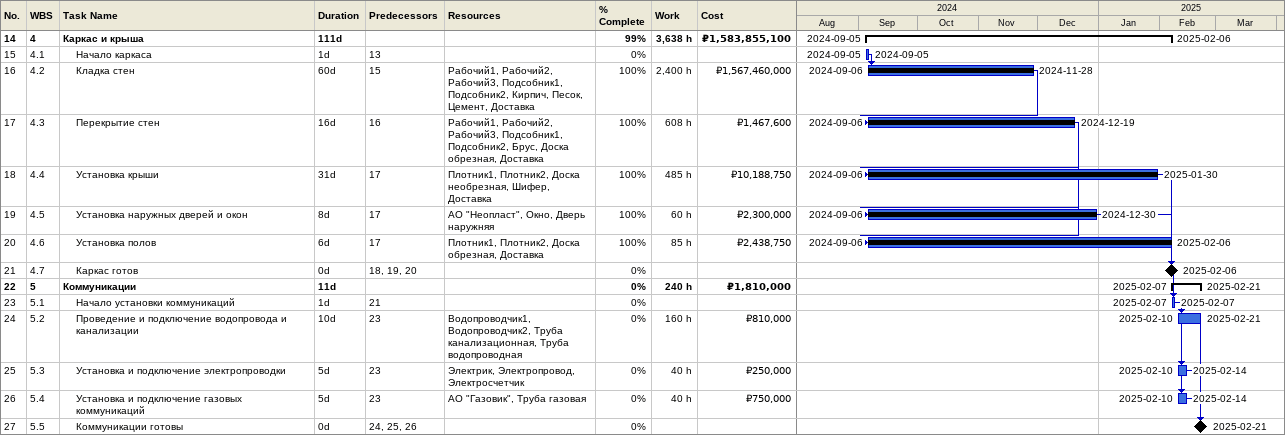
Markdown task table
| ID | WBS | Task | Duration | Start | Finish | Predecessors | Resources | % complete | Work (h) | Cost (₽) |
|---|---|---|---|---|---|---|---|---|---|---|
| 14 | 4 | **Каркас и крыша** | 111d | 2024-09-05 | 2025-02-06 |  |  | 99 | 3638 | 1583855100 |
| 15 | 4.1 | Начало каркаса | 1d | 2024-09-05 | 2024-09-05 | 13 |  | 0 |  |  |
| 16 | 4.2 | Кладка стен | 60d | 2024-09-06 | 2024-11-28 | 15 | Рабочий1, Рабочий2, Рабочий3, Подсобник1, Подсобник2, Кирпич, Песок, Цемент, Доставка | 100 | 2400 | 1567460000 |
| 17 | 4.3 | Перекрытие стен | 16d | 2024-09-06 | 2024-12-19 | 16 | Рабочий1, Рабочий2, Рабочий3, Подсобник1, Подсобник2, Брус, Доска обрезная, Доставка | 100 | 608 | 1467600 |
| 18 | 4.4 | Установка крыши | 31d | 2024-09-06 | 2025-01-30 | 17 | Плотник1, Плотник2, Доска необрезная, Шифер, Доставка | 100 | 485 | 10188750 |
| 19 | 4.5 | Установка наружных дверей и окон | 8d | 2024-09-06 | 2024-12-30 | 17 | АО "Неопласт", Окно, Дверь наружняя | 100 | 60 | 2300000 |
| 20 | 4.6 | Установка полов | 6d | 2024-09-06 | 2025-02-06 | 17 | Плотник1, Плотник2, Доска обрезная, Доставка | 100 | 85 | 2438750 |
| 21 | 4.7 | Каркас готов | 0d | 2025-02-06 | 2025-02-06 | 18, 19, 20 |  | 0 |  |  |
| 22 | 5 | **Коммуникации** | 11d | 2025-02-07 | 2025-02-21 |  |  | 0 | 240 | 1810000 |
| 23 | 5.1 | Начало установки коммуникаций | 1d | 2025-02-07 | 2025-02-07 | 21 |  | 0 |  |  |
| 24 | 5.2 | Проведение и подключение водопровода и канализации | 10d | 2025-02-10 | 2025-02-21 | 23 | Водопроводчик1, Водопроводчик2, Труба канализационная, Труба водопроводная | 0 | 160 | 810000 |
| 25 | 5.3 | Установка и подключение электропроводки | 5d | 2025-02-10 | 2025-02-14 | 23 | Электрик, Электропровод, Электросчетчик | 0 | 40 | 250000 |
| 26 | 5.4 | Установка и подключение газовых коммуникаций | 5d | 2025-02-10 | 2025-02-14 | 23 | АО "Газовик", Труба газовая | 0 | 40 | 750000 |
| 27 | 5.5 | Коммуникации готовы | 0d | 2025-02-21 | 2025-02-21 | 24, 25, 26 |  | 0 |  |  |
